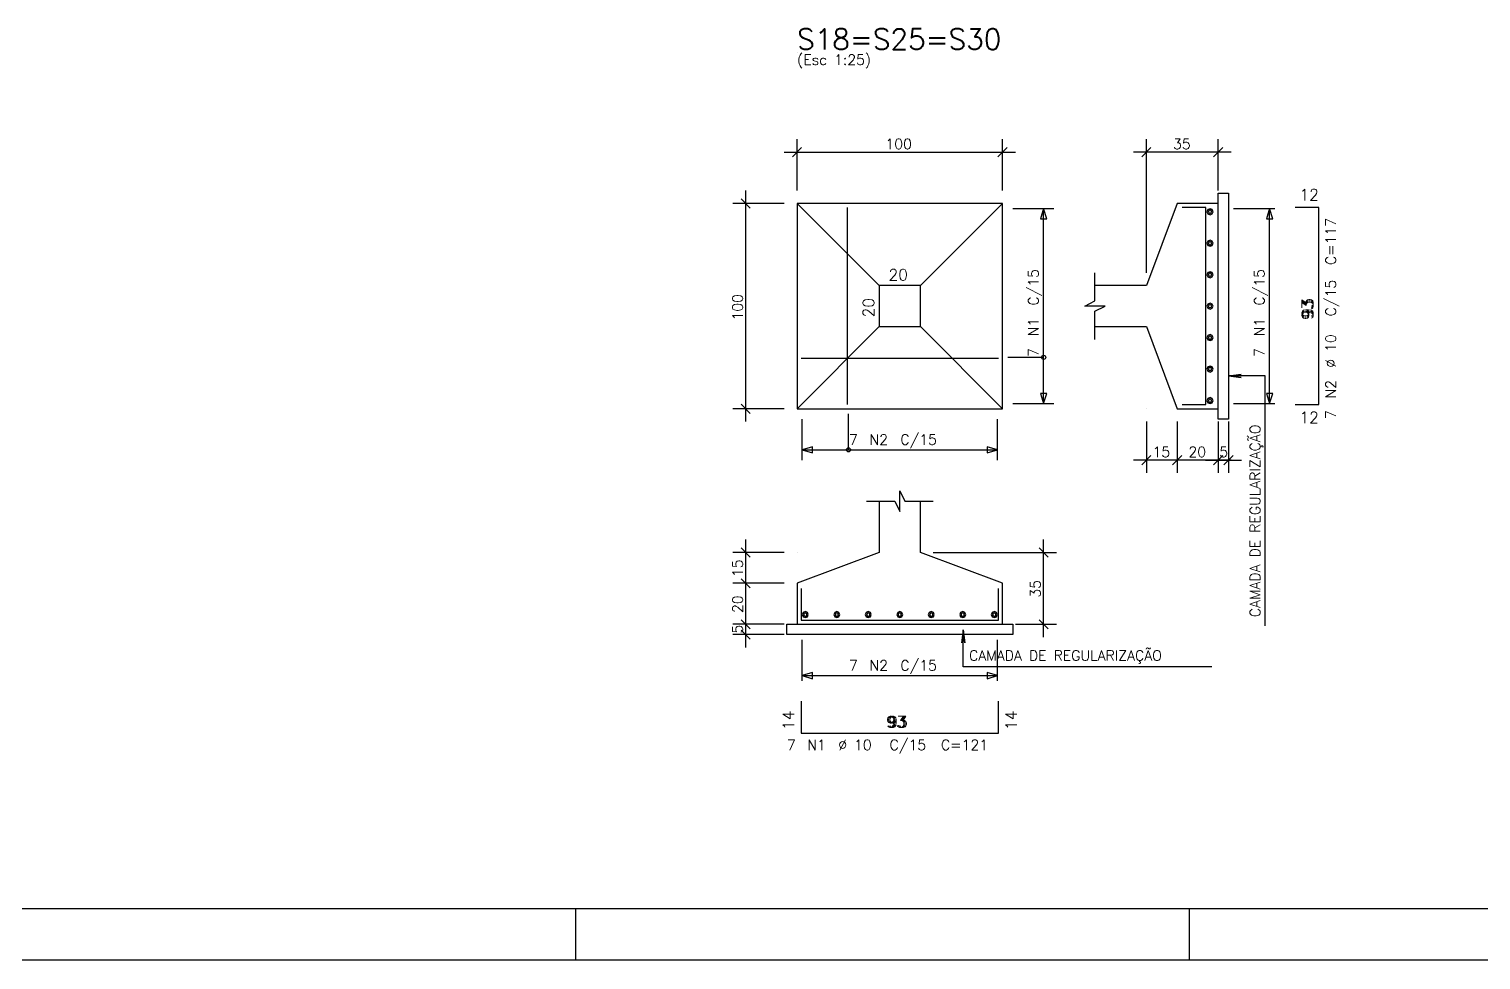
# Model space of a CAD drawing. Extents: x 797 to 1056, y -75 to 15.
# Drawn here: x 807.71 to 821.85, y -26.56 to -17.49 of the extents above; entities that cross this region are included whole.
import ezdxf

# ---------------------------------------------------------------- set-up
doc = ezdxf.new("R2010")
doc.units = 0
doc.header["$MEASUREMENT"] = 0
for name, color, linetype in [('06', 6, 'CONTINUOUS'), ('1', 2, 'CONTINUOUS'), ('2', 4, 'CONTINUOUS'), ('4', 1, 'CONTINUOUS'), ('5', 5, 'CONTINUOUS'), ('CERCADURA', 7, 'CONTINUOUS')]:
    doc.layers.add(name, color=color, linetype=linetype)
doc.styles.get("Standard").update_dxf_attribs({"font": 'ROMANS.SHX'})

msp = doc.modelspace()

# ---------------------------------------------------------------- linework, layer by layer
at = {"layer": '06'}
msp.add_line((797.81, -26.063), (855.51, -26.063), dxfattribs=at)
at = {"layer": '1', "linetype": 'Continuous'}
for points in [[(815.189, -21.193), (817.189, -21.193), (817.189, -19.193), (815.189, -19.193), (815.189, -21.193)], [(815.989, -19.993), (815.189, -19.193)], [(816.389, -19.993), (817.189, -19.193)], [(818.089, -20.393), (818.589, -20.393), (818.889, -21.193), (819.289, -21.193), (819.289, -19.193), (818.889, -19.193), (818.589, -19.993), (818.089, -19.993)], [(819.289, -21.293), (819.289, -19.093), (819.389, -19.093), (819.389, -21.293), (819.289, -21.293)], [(819.188, -19.253), (819.179, -19.273)], [(819.179, -19.273), (819.188, -19.294)], [(819.209, -19.244), (819.188, -19.253)], [(819.188, -19.294), (819.209, -19.303)], [(819.199, -19.258), (819.191, -19.278)], [(819.191, -19.269), (819.199, -19.289)], [(819.213, -19.256), (819.193, -19.264)], [(819.193, -19.282), (819.213, -19.291)], [(819.224, -19.264), (819.204, -19.256)], [(819.204, -19.291), (819.224, -19.282)], [(819.229, -19.253), (819.209, -19.244)], [(819.209, -19.303), (819.229, -19.294)], [(819.226, -19.278), (819.218, -19.258)], [(819.218, -19.289), (819.226, -19.269)], [(819.238, -19.273), (819.229, -19.253)], [(819.229, -19.294), (819.238, -19.273)], [(819.188, -19.559), (819.179, -19.58)], [(819.179, -19.58), (819.188, -19.601)], [(819.209, -19.551), (819.188, -19.559)], [(819.188, -19.601), (819.209, -19.609)], [(819.199, -19.564), (819.191, -19.585)], [(819.191, -19.575), (819.199, -19.596)], [(819.213, -19.562), (819.193, -19.571)], [(819.193, -19.589), (819.213, -19.598)], [(819.224, -19.571), (819.204, -19.562)], [(819.204, -19.598), (819.224, -19.589)], [(819.229, -19.559), (819.209, -19.551)], [(819.209, -19.609), (819.229, -19.601)], [(819.226, -19.585), (819.218, -19.564)], [(819.218, -19.596), (819.226, -19.575)], [(819.238, -19.58), (819.229, -19.559)], [(819.229, -19.601), (819.238, -19.58)], [(818.089, -20.518), (818.089, -20.243), (818.189, -20.193), (817.989, -20.193), (818.089, -20.143), (818.089, -19.868)], [(819.188, -19.866), (819.179, -19.887)], [(819.179, -19.887), (819.188, -19.907)], [(819.209, -19.858), (819.188, -19.866)], [(819.188, -19.907), (819.209, -19.916)], [(819.199, -19.871), (819.191, -19.892)], [(819.191, -19.882), (819.199, -19.903)], [(819.213, -19.869), (819.193, -19.878)], [(819.193, -19.896), (819.213, -19.904)], [(819.224, -19.878), (819.204, -19.869)], [(819.204, -19.904), (819.224, -19.896)], [(819.229, -19.866), (819.209, -19.858)], [(819.209, -19.916), (819.229, -19.907)], [(819.226, -19.892), (819.218, -19.871)], [(819.218, -19.903), (819.226, -19.882)], [(819.238, -19.887), (819.229, -19.866)], [(819.229, -19.907), (819.238, -19.887)], [(815.989, -20.393), (816.389, -20.393), (816.389, -19.993), (815.989, -19.993), (815.989, -20.393)], [(819.188, -20.173), (819.179, -20.193)], [(819.179, -20.193), (819.188, -20.214)], [(819.209, -20.164), (819.188, -20.173)], [(819.199, -20.178), (819.191, -20.198)], [(819.191, -20.189), (819.199, -20.209)], [(819.213, -20.176), (819.193, -20.184)], [(819.193, -20.202), (819.213, -20.211)], [(819.224, -20.184), (819.204, -20.176)], [(819.204, -20.211), (819.224, -20.202)], [(819.229, -20.173), (819.209, -20.164)], [(819.226, -20.198), (819.218, -20.178)], [(819.218, -20.209), (819.226, -20.189)], [(819.238, -20.193), (819.229, -20.173)], [(819.229, -20.214), (819.238, -20.193)], [(819.188, -20.214), (819.209, -20.223)], [(819.209, -20.223), (819.229, -20.214)], [(815.989, -20.393), (815.189, -21.193)], [(816.389, -20.393), (817.189, -21.193)], [(819.188, -20.479), (819.179, -20.5)], [(819.209, -20.471), (819.188, -20.479)], [(819.199, -20.484), (819.191, -20.505)], [(819.191, -20.495), (819.199, -20.516)], [(819.213, -20.482), (819.193, -20.491)], [(819.224, -20.491), (819.204, -20.482)], [(819.229, -20.479), (819.209, -20.471)], [(819.226, -20.505), (819.218, -20.484)], [(819.218, -20.516), (819.226, -20.495)], [(819.238, -20.5), (819.229, -20.479)], [(819.179, -20.5), (819.188, -20.521)], [(819.188, -20.521), (819.209, -20.529)], [(819.193, -20.509), (819.213, -20.518)], [(819.204, -20.518), (819.224, -20.509)], [(819.209, -20.529), (819.229, -20.521)], [(819.229, -20.521), (819.238, -20.5)], [(819.209, -20.778), (819.188, -20.786)], [(819.229, -20.786), (819.209, -20.778)], [(819.188, -20.786), (819.179, -20.807)], [(819.179, -20.807), (819.188, -20.827)], [(819.188, -20.827), (819.209, -20.836)], [(819.199, -20.791), (819.191, -20.812)], [(819.191, -20.802), (819.199, -20.823)], [(819.213, -20.789), (819.193, -20.798)], [(819.193, -20.816), (819.213, -20.824)], [(819.224, -20.798), (819.204, -20.789)], [(819.204, -20.824), (819.224, -20.816)], [(819.209, -20.836), (819.229, -20.827)], [(819.226, -20.812), (819.218, -20.791)], [(819.218, -20.823), (819.226, -20.802)], [(819.238, -20.807), (819.229, -20.786)], [(819.229, -20.827), (819.238, -20.807)], [(819.188, -21.093), (819.179, -21.113)], [(819.179, -21.113), (819.188, -21.134)], [(819.209, -21.084), (819.188, -21.093)], [(819.188, -21.134), (819.209, -21.143)], [(819.199, -21.098), (819.191, -21.118)], [(819.191, -21.109), (819.199, -21.129)], [(819.213, -21.096), (819.193, -21.104)], [(819.193, -21.122), (819.213, -21.131)], [(819.224, -21.104), (819.204, -21.096)], [(819.204, -21.131), (819.224, -21.122)], [(819.229, -21.093), (819.209, -21.084)], [(819.209, -21.143), (819.229, -21.134)], [(819.226, -21.118), (819.218, -21.098)], [(819.218, -21.129), (819.226, -21.109)], [(819.238, -21.113), (819.229, -21.093)], [(819.229, -21.134), (819.238, -21.113)], [(815.864, -22.093), (816.139, -22.093), (816.189, -22.193), (816.189, -21.993), (816.239, -22.093), (816.514, -22.093)], [(815.989, -22.093), (815.989, -22.593), (815.189, -22.893), (815.189, -23.293), (817.189, -23.293), (817.189, -22.893), (816.389, -22.593), (816.389, -22.093)], [(815.248, -23.178), (815.239, -23.198)], [(815.269, -23.169), (815.248, -23.178)], [(815.273, -23.181), (815.253, -23.189)], [(815.284, -23.189), (815.264, -23.181)], [(815.289, -23.178), (815.269, -23.169)], [(815.298, -23.198), (815.289, -23.178)], [(815.555, -23.178), (815.546, -23.198)], [(815.575, -23.169), (815.555, -23.178)], [(815.58, -23.181), (815.559, -23.189)], [(815.591, -23.189), (815.57, -23.181)], [(815.596, -23.178), (815.575, -23.169)], [(815.604, -23.198), (815.596, -23.178)], [(815.861, -23.178), (815.853, -23.198)], [(815.882, -23.169), (815.861, -23.178)], [(815.887, -23.181), (815.866, -23.189)], [(815.898, -23.189), (815.877, -23.181)], [(815.902, -23.178), (815.882, -23.169)], [(815.911, -23.198), (815.902, -23.178)], [(816.168, -23.178), (816.159, -23.198)], [(816.189, -23.169), (816.168, -23.178)], [(816.193, -23.181), (816.173, -23.189)], [(816.204, -23.189), (816.184, -23.181)], [(816.209, -23.178), (816.189, -23.169)], [(816.218, -23.198), (816.209, -23.178)], [(816.475, -23.178), (816.466, -23.198)], [(816.495, -23.169), (816.475, -23.178)], [(816.5, -23.181), (816.479, -23.189)], [(816.511, -23.189), (816.49, -23.181)], [(816.516, -23.178), (816.495, -23.169)], [(816.524, -23.198), (816.516, -23.178)], [(816.781, -23.178), (816.773, -23.198)], [(816.802, -23.169), (816.781, -23.178)], [(816.807, -23.181), (816.786, -23.189)], [(816.818, -23.189), (816.797, -23.181)], [(816.822, -23.178), (816.802, -23.169)], [(816.831, -23.198), (816.822, -23.178)], [(817.088, -23.178), (817.079, -23.198)], [(817.109, -23.169), (817.088, -23.178)], [(817.113, -23.181), (817.093, -23.189)], [(817.124, -23.189), (817.104, -23.181)], [(817.129, -23.178), (817.109, -23.169)], [(817.138, -23.198), (817.129, -23.178)], [(815.089, -23.293), (817.289, -23.293), (817.289, -23.393), (815.089, -23.393), (815.089, -23.293)], [(815.239, -23.198), (815.248, -23.219)], [(815.248, -23.219), (815.269, -23.228)], [(815.259, -23.183), (815.251, -23.203)], [(815.251, -23.194), (815.259, -23.214)], [(815.253, -23.207), (815.273, -23.216)], [(815.264, -23.216), (815.284, -23.207)], [(815.269, -23.228), (815.289, -23.219)], [(815.286, -23.203), (815.278, -23.183)], [(815.278, -23.214), (815.286, -23.194)], [(815.289, -23.219), (815.298, -23.198)], [(815.546, -23.198), (815.555, -23.219)], [(815.555, -23.219), (815.575, -23.228)], [(815.566, -23.183), (815.558, -23.203)], [(815.558, -23.194), (815.566, -23.214)], [(815.559, -23.207), (815.58, -23.216)], [(815.57, -23.216), (815.591, -23.207)], [(815.575, -23.228), (815.596, -23.219)], [(815.593, -23.203), (815.584, -23.183)], [(815.584, -23.214), (815.593, -23.194)], [(815.596, -23.219), (815.604, -23.198)], [(815.853, -23.198), (815.861, -23.219)], [(815.861, -23.219), (815.882, -23.228)], [(815.873, -23.183), (815.864, -23.203)], [(815.864, -23.194), (815.873, -23.214)], [(815.866, -23.207), (815.887, -23.216)], [(815.877, -23.216), (815.898, -23.207)], [(815.882, -23.228), (815.902, -23.219)], [(815.899, -23.203), (815.891, -23.183)], [(815.891, -23.214), (815.899, -23.194)], [(815.902, -23.219), (815.911, -23.198)], [(816.159, -23.198), (816.168, -23.219)], [(816.168, -23.219), (816.189, -23.228)], [(816.179, -23.183), (816.171, -23.203)], [(816.171, -23.194), (816.179, -23.214)], [(816.173, -23.207), (816.193, -23.216)], [(816.184, -23.216), (816.204, -23.207)], [(816.189, -23.228), (816.209, -23.219)], [(816.206, -23.203), (816.198, -23.183)], [(816.198, -23.214), (816.206, -23.194)], [(816.209, -23.219), (816.218, -23.198)], [(816.466, -23.198), (816.475, -23.219)], [(816.475, -23.219), (816.495, -23.228)], [(816.486, -23.183), (816.478, -23.203)], [(816.478, -23.194), (816.486, -23.214)], [(816.479, -23.207), (816.5, -23.216)], [(816.49, -23.216), (816.511, -23.207)], [(816.495, -23.228), (816.516, -23.219)], [(816.513, -23.203), (816.504, -23.183)], [(816.504, -23.214), (816.513, -23.194)], [(816.516, -23.219), (816.524, -23.198)], [(816.773, -23.198), (816.781, -23.219)], [(816.781, -23.219), (816.802, -23.228)], [(816.793, -23.183), (816.784, -23.203)], [(816.784, -23.194), (816.793, -23.214)], [(816.786, -23.207), (816.807, -23.216)], [(816.797, -23.216), (816.818, -23.207)], [(816.802, -23.228), (816.822, -23.219)], [(816.819, -23.203), (816.811, -23.183)], [(816.811, -23.214), (816.819, -23.194)], [(816.822, -23.219), (816.831, -23.198)], [(817.079, -23.198), (817.088, -23.219)], [(817.088, -23.219), (817.109, -23.228)], [(817.099, -23.183), (817.091, -23.203)], [(817.091, -23.194), (817.099, -23.214)], [(817.093, -23.207), (817.113, -23.216)], [(817.104, -23.216), (817.124, -23.207)], [(817.109, -23.228), (817.129, -23.219)], [(817.126, -23.203), (817.118, -23.183)], [(817.118, -23.214), (817.126, -23.194)], [(817.129, -23.219), (817.138, -23.198)]]:
    msp.add_lwpolyline(points, dxfattribs=at)
at = {"layer": '2', "linetype": 'Continuous'}
for p, q in [((815.144, -18.738), (815.233, -18.649)), ((815.189, -19.068), (815.189, -18.568)), ((817.144, -18.738), (817.233, -18.649)), ((817.189, -19.068), (817.189, -18.568)), ((818.633, -18.649), (818.544, -18.738)), ((818.589, -19.868), (818.589, -18.568)), ((819.333, -18.649), (819.244, -18.738)), ((819.289, -19.068), (819.289, -18.568)), ((815.064, -18.693), (817.314, -18.693)), ((819.414, -18.693), (818.464, -18.693)), ((814.689, -21.318), (814.689, -19.068)), ((815.064, -19.193), (814.564, -19.193)), ((814.733, -19.238), (814.644, -19.149)), ((815.189, -19.193), (815.189, -19.193)), ((815.189, -19.193), (815.189, -19.193)), ((817.189, -19.193), (817.189, -19.193)), ((819.289, -19.193), (819.289, -19.193)), ((818.589, -19.993), (818.589, -19.993)), ((815.064, -21.193), (814.564, -21.193)), ((814.733, -21.238), (814.644, -21.149)), ((815.189, -21.193), (815.189, -21.193)), ((818.589, -21.193), (818.589, -21.193)), ((818.889, -21.193), (818.889, -21.193)), ((818.889, -21.193), (818.889, -21.193)), ((819.289, -21.193), (819.289, -21.193)), ((819.289, -21.193), (819.289, -21.193)), ((819.389, -21.193), (819.389, -21.193)), ((818.589, -21.318), (818.589, -21.818)), ((818.889, -21.318), (818.889, -21.818)), ((818.889, -21.318), (818.889, -21.818)), ((819.289, -21.318), (819.289, -21.818)), ((819.289, -21.318), (819.289, -21.818)), ((819.389, -21.318), (819.389, -21.818)), ((819.014, -21.693), (818.464, -21.693)), ((818.633, -21.649), (818.544, -21.738)), ((819.414, -21.693), (818.764, -21.693)), ((818.933, -21.649), (818.844, -21.738)), ((818.933, -21.649), (818.844, -21.738)), ((819.164, -21.693), (819.514, -21.693)), ((819.333, -21.649), (819.244, -21.738)), ((819.244, -21.738), (819.333, -21.649)), ((819.344, -21.738), (819.433, -21.649)), ((814.689, -23.018), (814.689, -22.468)), ((817.589, -23.418), (817.589, -22.468)), ((815.064, -22.593), (814.564, -22.593)), ((814.733, -22.638), (814.644, -22.549)), ((815.189, -22.593), (815.189, -22.593)), ((816.389, -22.593), (816.389, -22.593)), ((816.514, -22.593), (817.714, -22.593)), ((817.633, -22.638), (817.544, -22.549)), ((815.064, -22.893), (814.564, -22.893)), ((815.064, -22.893), (814.564, -22.893)), ((814.733, -22.938), (814.644, -22.849)), ((814.733, -22.938), (814.644, -22.849)), ((814.689, -23.418), (814.689, -22.768)), ((815.189, -22.893), (815.189, -22.893)), ((815.189, -22.893), (815.189, -22.893)), ((814.689, -23.518), (814.689, -23.168)), ((815.064, -23.293), (814.564, -23.293)), ((815.064, -23.293), (814.564, -23.293)), ((814.733, -23.338), (814.644, -23.249)), ((814.733, -23.338), (814.644, -23.249)), ((815.189, -23.293), (815.189, -23.293)), ((815.189, -23.293), (815.189, -23.293)), ((817.189, -23.293), (817.189, -23.293)), ((817.314, -23.293), (817.714, -23.293)), ((817.633, -23.338), (817.544, -23.249)), ((815.064, -23.393), (814.564, -23.393)), ((814.733, -23.438), (814.644, -23.349)), ((815.189, -23.393), (815.189, -23.393))]:
    msp.add_line(p, q, dxfattribs=at)
for points in [[(817.289, -19.243), (817.689, -19.243)], [(817.589, -19.243), (817.559, -19.343), (817.619, -19.343), (817.589, -19.243)], [(817.589, -21.143), (817.589, -19.243)], [(819.439, -19.243), (819.839, -19.243)], [(819.789, -19.243), (819.759, -19.343), (819.819, -19.343), (819.789, -19.243)], [(819.789, -21.143), (819.789, -19.243)], [(817.589, -20.693), (817.239, -20.693)], [(819.746, -23.307), (819.746, -20.872), (819.389, -20.872), (819.512, -20.888), (819.389, -20.872), (819.512, -20.856)], [(817.589, -21.143), (817.619, -21.043), (817.559, -21.043), (817.589, -21.143)], [(819.789, -21.143), (819.819, -21.043), (819.759, -21.043), (819.789, -21.143)], [(817.289, -21.143), (817.689, -21.143)], [(819.439, -21.143), (819.839, -21.143)], [(815.239, -21.693), (815.239, -21.293)], [(815.689, -21.593), (815.689, -21.243)], [(817.139, -21.693), (817.139, -21.293)], [(815.239, -21.593), (815.339, -21.623), (815.339, -21.563), (815.239, -21.593)], [(815.239, -21.593), (817.139, -21.593)], [(817.139, -21.593), (817.039, -21.563), (817.039, -21.623), (817.139, -21.593)], [(815.239, -23.843), (815.239, -23.443)], [(819.225, -23.706), (816.805, -23.706), (816.805, -23.348), (816.821, -23.472), (816.805, -23.348), (816.789, -23.472)], [(817.139, -23.843), (817.139, -23.443)], [(815.239, -23.793), (815.339, -23.823), (815.339, -23.763), (815.239, -23.793)], [(815.239, -23.793), (817.139, -23.793)], [(817.139, -23.793), (817.039, -23.763), (817.039, -23.823), (817.139, -23.793)]]:
    msp.add_lwpolyline(points, dxfattribs=at)
for centre in [(817.589, -20.693), (815.689, -21.593)]:
    msp.add_circle(centre, 0.02, dxfattribs=at)
at = {"layer": '4', "linetype": 'Continuous'}
for points in [[(815.681, -21.153), (815.681, -19.233)], [(818.939, -21.153), (819.169, -21.153), (819.169, -19.233), (818.939, -19.233)], [(820.039, -21.153), (820.269, -21.153), (820.269, -19.233), (820.039, -19.233)], [(815.229, -20.701), (817.149, -20.701)], [(815.229, -22.943), (815.229, -23.253), (817.149, -23.253), (817.149, -22.943)], [(815.229, -24.043), (815.229, -24.353), (817.149, -24.353), (817.149, -24.043)]]:
    msp.add_lwpolyline(points, dxfattribs=at)
at = {"layer": 'CERCADURA'}
for p, q in [((813.035, -26.563), (813.035, -26.063)), ((819.01, -26.563), (819.01, -26.063)), ((796.56, -26.563), (856.01, -26.563))]:
    msp.add_line(p, q, dxfattribs=at)

# ---------------------------------------------------------------- texts
at = {"layer": '1', "linetype": 'Continuous'}
for s, height, p in [('3', 0.0002, (815.189, -17.723)), ('(Esc 1:25)', 0.1, (815.189, -17.843)), ('12', 0.11, (820.079, -19.163)), ('12', 0.11, (820.079, -21.333)), ('CAMADA DE REGULARIZAÇÃO', 0.1, (816.863, -23.647)), ('93', 0.11, (816.054, -24.298)), ('93', 0.11, (816.066, -24.298)), ('93', 0.11, (816.079, -24.298)), ('7', 0.1, (815.089, -24.518)), ('N1', 0.1, (815.289, -24.518)), ('%%c 10', 0.1, (815.589, -24.518)), ('C/15', 0.1, (816.089, -24.518)), ('C=121', 0.1, (816.589, -24.518))]:
    msp.add_text(s, height=height, dxfattribs=at).set_placement(p)
for s, height, p in [('C=117', 0.1, (820.434, -19.793)), ('C/15', 0.1, (820.434, -20.293)), ('93', 0.11, (820.214, -20.303)), ('93', 0.11, (820.214, -20.316)), ('93', 0.11, (820.214, -20.328)), ('%%c 10', 0.1, (820.434, -20.793)), ('N2', 0.1, (820.434, -21.093)), ('7', 0.1, (820.434, -21.293)), ('CAMADA DE REGULARIZAÇÃO', 0.1, (819.697, -23.224)), ('14', 0.11, (815.159, -24.323)), ('14', 0.11, (817.329, -24.323))]:
    msp.add_text(s, height=height, rotation=90, dxfattribs=at).set_placement(p)
at = {"layer": '2', "linetype": 'Continuous'}
for s, height, p in [('100', 0.1, (816.049, -18.663)), ('35', 0.1, (818.849, -18.663)), ('20', 0.11, (816.079, -19.943)), ('7', 0.1, (815.694, -21.543)), ('N2', 0.1, (815.894, -21.543)), ('C/15', 0.1, (816.194, -21.543)), ('15', 0.1, (818.649, -21.663)), ('20', 0.1, (818.999, -21.663)), ('5', 0.1, (819.299, -21.663)), ('7', 0.1, (815.694, -23.743)), ('N2', 0.1, (815.894, -23.743)), ('C/15', 0.1, (816.194, -23.743))]:
    msp.add_text(s, height=height, dxfattribs=at).set_placement(p)
for s, height, p in [('C/15', 0.1, (817.539, -20.188)), ('C/15', 0.1, (819.739, -20.188)), ('100', 0.1, (814.659, -20.333)), ('20', 0.11, (815.939, -20.303)), ('N1', 0.1, (817.539, -20.488)), ('N1', 0.1, (819.739, -20.488)), ('7', 0.1, (817.539, -20.688)), ('7', 0.1, (819.739, -20.688)), ('15', 0.1, (814.659, -22.833)), ('35', 0.1, (817.559, -23.033)), ('20', 0.1, (814.659, -23.183)), ('5', 0.1, (814.659, -23.383))]:
    msp.add_text(s, height=height, rotation=90, dxfattribs=at).set_placement(p)
at = {"layer": '5', "linetype": 'Continuous'}
msp.add_text('S18=S25=S30', height=0.2, dxfattribs=at).set_placement((815.189, -17.693))

doc.saveas('drawing.dxf')
